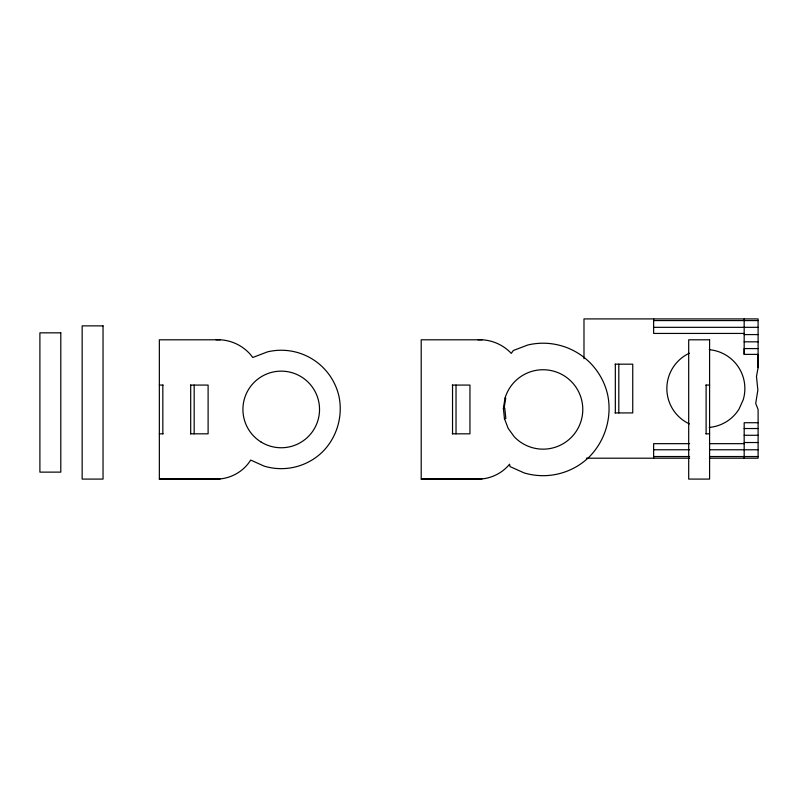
<?xml version="1.0" encoding="UTF-8"?>
<svg xmlns="http://www.w3.org/2000/svg" width="798" height="798" viewBox="0 0 798 798"><rect width="100%" height="100%" fill="white"/><g stroke="black" fill="none" stroke-linecap="round" stroke-linejoin="round"><path stroke-width="1.2" d="M709.442 458.202L758.1 458.202L758.1 409.444L755.706 403.449L757.861 390.042L756.474 376.526L758.1 367.659L758.1 354.382L744.175 354.382L744.175 348.586L758.1 348.586M503.388 408.317L505.034 398.082A39.71 39.71 0 0 1 560.884 373.953A39.71 39.71 0 0 1 574.939 433.144A39.71 39.71 0 0 1 514.211 436.715L508.136 428.317L504.446 418.621L503.388 408.317L504.765 408.167L505.832 418.481L504.446 418.621M504.077 408.386L505.723 398.192L505.034 398.082M220.228 339.808L159.351 339.798L159.351 479.089L216.108 479.089C229.884 479.229 243.46 471.847 250.652 460.067L264.278 466.172A59.202 59.202 0 0 0 321.883 452.486C336.806 438.022 343.369 416.047 338.831 395.758A59.202 59.202 0 0 0 267.549 351.848L252.747 357.484C244.547 345.893 230.263 339.09 216.108 339.798M482.082 339.808L421.204 339.798L421.204 479.089L477.952 479.089C490.032 479.189 501.962 473.573 509.583 464.197L510.012 466.581L524.116 472.905A66.234 66.234 0 0 0 588.555 457.593C605.193 441.324 612.505 416.865 607.517 394.142A66.234 66.234 0 0 0 527.767 345.005L513.323 350.512L511.269 353.384C502.83 344.287 490.351 339.2 477.952 339.798M159.351 479.089L220.118 478.92M421.204 479.089L481.962 478.92M653.632 320.577L758.1 320.577M653.632 327.33L758.1 327.33M744.175 333.434L653.632 333.434L653.632 318.911M744.175 334.581L758.1 334.581M744.175 341.823L758.1 341.823M615.078 364.177L632.744 364.177L632.744 412.925L615.078 412.925M159.351 385.075L163.081 385.075M190.443 385.075L208.108 385.075L208.108 433.823L190.443 433.823M452.286 385.075L469.952 385.075L469.952 433.823L452.286 433.823M705.901 385.075L709.592 385.075M758.1 422.721L744.175 422.721L744.175 458.202M744.175 428.526L758.1 428.526M159.351 433.823L163.081 433.823M705.901 433.823L709.592 433.823M744.175 435.279L758.1 435.279M744.175 442.531L758.1 442.531M689.602 443.668L653.632 443.668L653.632 458.202M709.442 443.668L744.175 443.668M653.632 449.773L689.602 449.773M709.442 449.773L758.1 449.773M653.632 456.536L689.602 456.536M709.442 456.536L758.1 456.536M586.37 458.202L689.602 458.202M503.488 408.247L504.097 408.287M758.1 367.659L758.1 318.911L583.986 318.911L583.986 358.701M744.175 318.911L744.175 354.382M706.11 385.075L706.11 433.823M618.809 364.177L618.809 412.925M615.328 364.177L615.328 412.925M456.027 385.075L456.027 433.823M452.536 385.075L452.536 433.823M194.173 385.075L194.173 433.823M190.692 385.075L190.692 433.823M162.832 385.075L162.832 433.823M709.232 349.694A39.002 39.002 0 0 1 743.237 399.718L739.078 409.015A39.002 39.002 0 0 1 709.282 427.409M689.402 423.918A39.002 39.002 0 0 1 689.352 353.215M103.042 325.873L82.154 325.873L82.154 479.089L103.042 479.089L103.042 325.873M60.798 332.836L39.9 332.836L39.9 472.127L60.798 472.127L60.798 332.836M709.592 339.798L688.694 339.798L688.694 479.089L709.592 479.089L709.592 339.798M261.136 442.062A38.304 38.304 0 0 0 319.519 410.541A38.304 38.304 0 0 0 263.031 375.738A38.304 38.304 0 0 0 261.136 442.062"/></g></svg>
